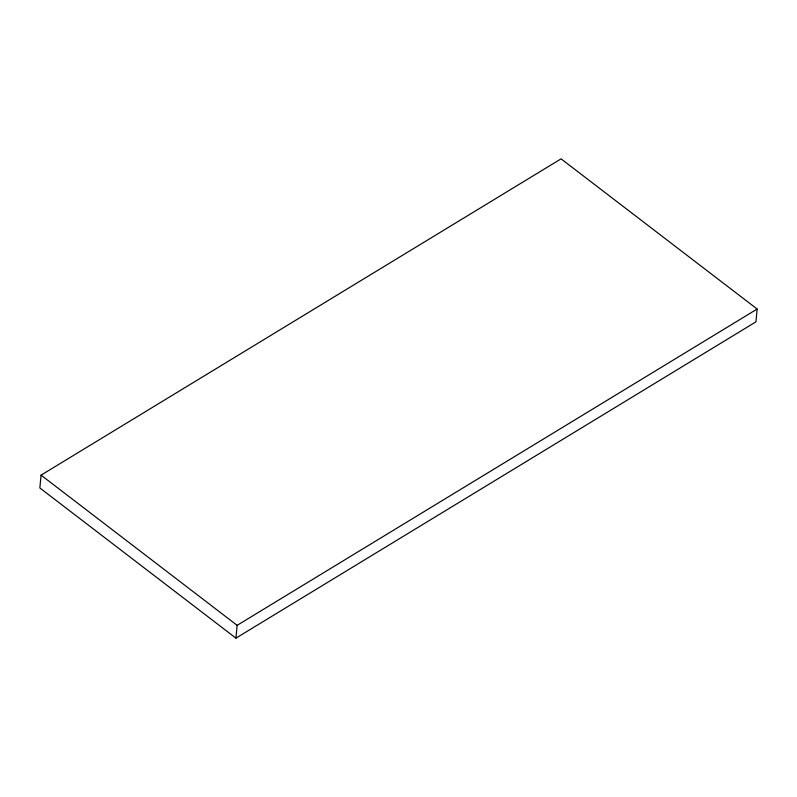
<?xml version="1.0" encoding="UTF-8"?>
<svg xmlns="http://www.w3.org/2000/svg" width="797" height="797" viewBox="0 0 797 797"><rect width="100%" height="100%" fill="white"/><g stroke="black" fill="none" stroke-linecap="round" stroke-linejoin="round"><path stroke-width="1.2" d="M41.065 475.151L39.85 487.963L235.932 638.148L755.935 321.849L757.15 309.037L561.068 158.852L41.065 475.151L237.137 625.336L235.932 638.148M237.137 625.336L757.15 309.037"/></g></svg>
